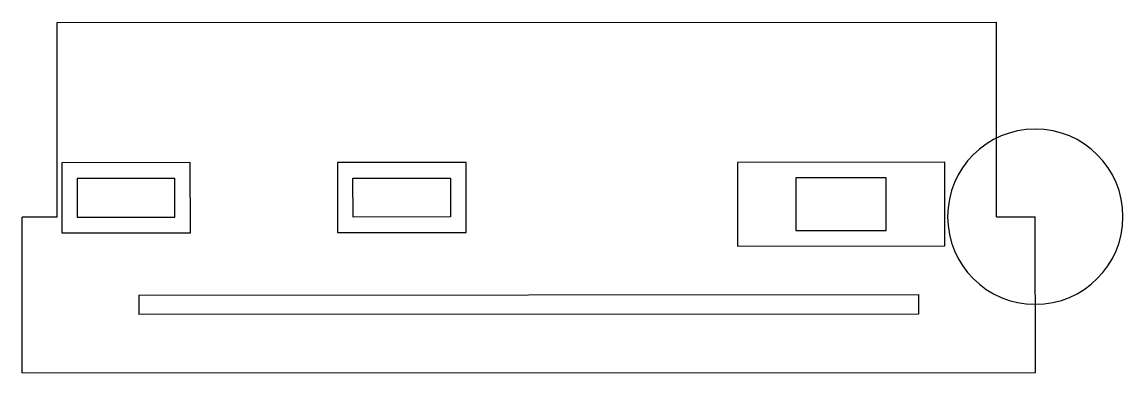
# Model space of a CAD drawing. Header units: millimetres. Extents: x -2 to 54.5, y -18 to 0.
import ezdxf

# ---------------------------------------------------------------- set-up
doc = ezdxf.new("R2010")
doc.units = ezdxf.units.MM

msp = doc.modelspace()

# ---------------------------------------------------------------- linework, layer by layer
at = {"color": 7, "linetype": 'Continuous', "lineweight": 25}
for p, q in [((-0.196, 0), (48.004, 0.026)), ((48.009, -9.974), (48.004, 0.026)), ((-0.191, -10), (-0.196, 0)), ((6.635, -7.196), (0.035, -7.2)), ((0.035, -7.2), (0.037, -10.8)), ((6.637, -10.796), (6.635, -7.196)), ((20.782, -7.189), (14.182, -7.192)), ((14.182, -7.192), (14.184, -10.792)), ((20.784, -10.789), (20.782, -7.189)), ((45.346, -7.179), (34.712, -7.185)), ((34.712, -7.185), (34.715, -11.481)), ((45.348, -11.475), (45.346, -7.179)), ((0.835, -8), (5.835, -7.997)), ((0.835, -8), (0.836, -10)), ((5.836, -9.997), (5.835, -7.997)), ((14.983, -7.992), (19.983, -7.989)), ((14.984, -9.992), (14.983, -7.992)), ((19.983, -7.989), (19.984, -9.989)), ((42.347, -7.981), (37.713, -7.984)), ((37.713, -7.984), (37.714, -10.68)), ((42.348, -10.677), (42.347, -7.981)), ((-0.191, -10), (-2, -10.001)), ((-1.996, -18.001), (-2, -10.001)), ((0.836, -10), (5.836, -9.997)), ((19.984, -9.989), (14.984, -9.992)), ((48.009, -9.974), (49.994, -9.973)), ((50, -17.973), (49.996, -9.973)), ((37.714, -10.68), (42.348, -10.677)), ((0.037, -10.8), (6.637, -10.796)), ((14.184, -10.792), (20.784, -10.789)), ((34.715, -11.481), (45.348, -11.475)), ((4.001, -13.998), (44.001, -13.976)), ((4.001, -13.998), (4.001, -14.998)), ((44.001, -13.976), (44.001, -14.976)), ((44.001, -14.976), (4.001, -14.998)), ((-1.996, -18.001), (50, -17.973))]:
    msp.add_line(p, q, dxfattribs=at)
msp.add_arc((49.994, -9.973), 4.5, 90, 89.9741, dxfattribs=at)

doc.saveas('drawing.dxf')
